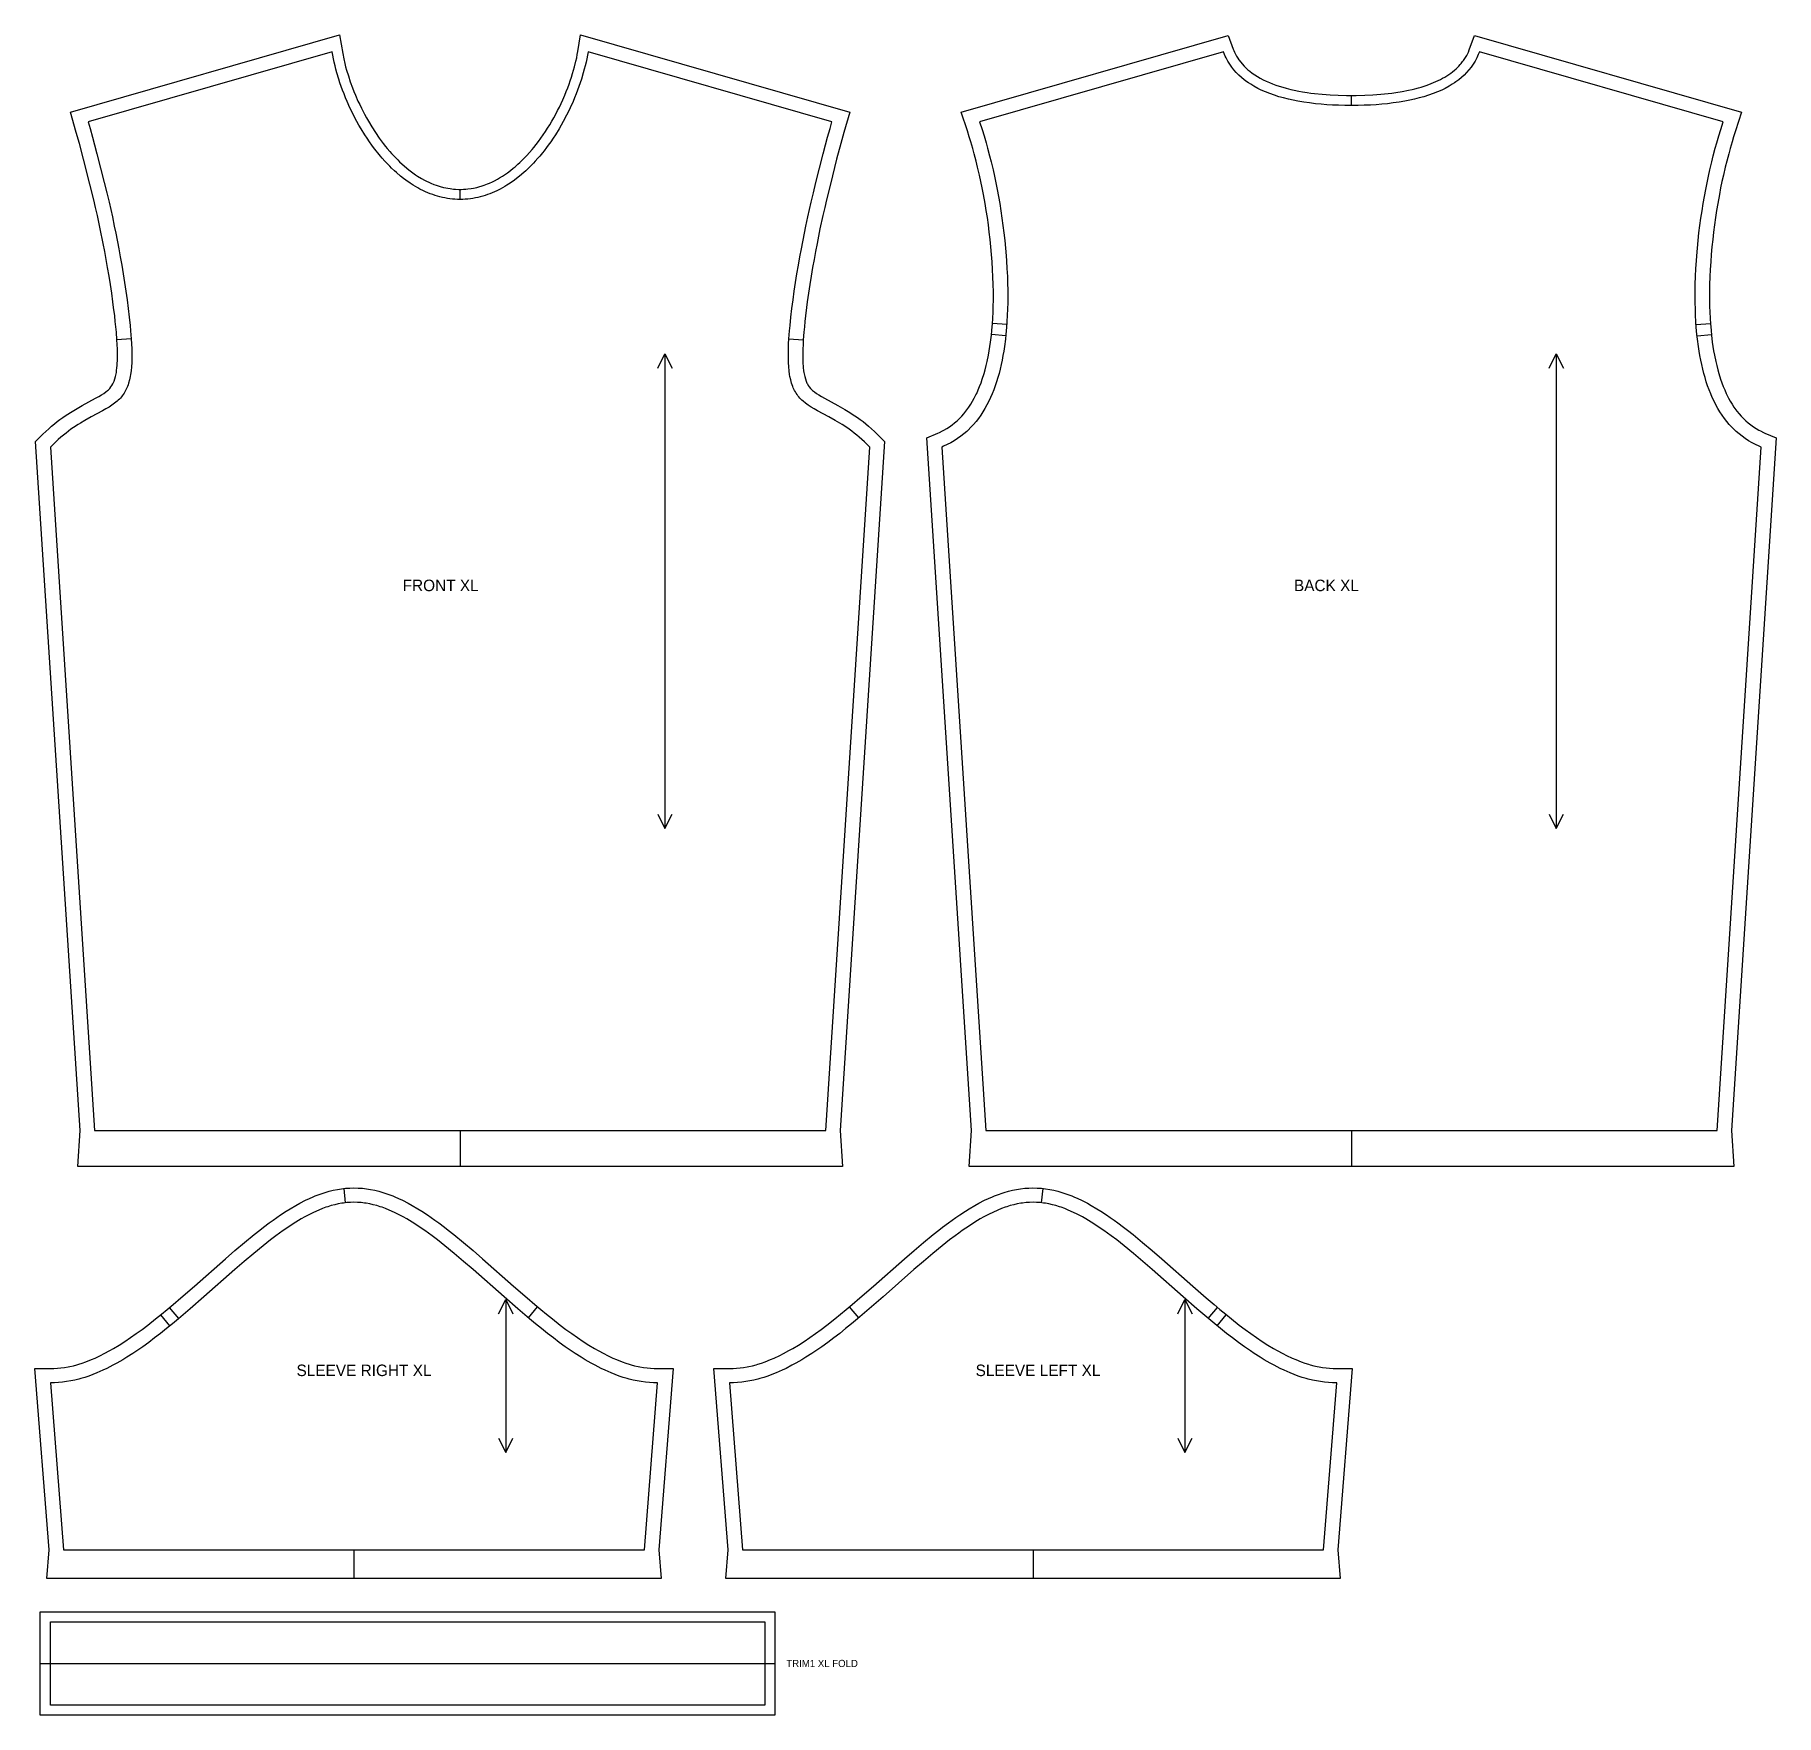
# Model space of a CAD drawing. Extents: x 24 to 1236, y 28 to 1197.
import ezdxf

# ---------------------------------------------------------------- set-up
doc = ezdxf.new("R2010")
doc.units = 0
for name, color, linetype in [('CUT', 7, 'CONTINUOUS'), ('FOLD', 6, 'CONTINUOUS'), ('GRAIN', 3, 'CONTINUOUS'), ('NOTCH', 1, 'CONTINUOUS'), ('SEW', 5, 'CONTINUOUS'), ('TEXT', 2, 'CONTINUOUS')]:
    doc.layers.add(name, color=color, linetype=linetype)

msp = doc.modelspace()

# ---------------------------------------------------------------- linework, layer by layer
at = {"layer": 'CUT'}
for points in [[(320.051, 409.824), (54.011, 409.824), (55.623, 434.824), (24.733, 914.033), (29.81, 919.197), (31.835, 921.153), (33.845, 922.998), (35.837, 924.736), (37.806, 926.374), (39.75, 927.915), (41.666, 929.366), (43.551, 930.731), (45.402, 932.016), (47.216, 933.225), (48.99, 934.363), (52.413, 936.449), (57.198, 939.169), (66.498, 944.178), (68.633, 945.382), (70.526, 946.518), (72.18, 947.598), (73.605, 948.631), (74.818, 949.626), (75.353, 950.113), (76.302, 951.078), (77.117, 952.053), (77.835, 953.074), (78.481, 954.182), (78.784, 954.782), (79.351, 956.097), (79.87, 957.589), (80.335, 959.278), (80.545, 960.2), (80.917, 962.201), (81.077, 963.279), (81.342, 965.589), (81.447, 966.819), (81.534, 968.097), (81.65, 970.793), (81.687, 975.165), (81.622, 978.282), (81.491, 981.545), (81.296, 984.942), (80.894, 990.259), (80.559, 993.931), (80.175, 997.691), (79.746, 1001.522), (79.027, 1007.375), (78.504, 1011.326), (77.661, 1017.292), (76.76, 1023.265), (75.812, 1029.201), (74.827, 1035.057), (73.816, 1040.796), (72.789, 1046.383), (71.753, 1051.789), (69.69, 1061.97), (67.682, 1071.232), (66.392, 1076.896), (65.146, 1082.189), (62.468, 1093.128), (58.093, 1110.425), (55.201, 1121.436), (53.054, 1129.177), (48.95, 1143.233), (236.211, 1197.031), (238.361, 1184.055), (239.115, 1180.284), (239.829, 1177.19), (240.43, 1174.83), (241.085, 1172.44), (242.3, 1168.398), (243.664, 1164.297), (245.177, 1160.152), (246.155, 1157.651), (247.185, 1155.144), (249.014, 1150.962), (250.177, 1148.456), (251.39, 1145.958), (253.517, 1141.82), (254.855, 1139.359), (256.239, 1136.92), (258.644, 1132.909), (261.167, 1128.985), (263.805, 1125.162), (266.552, 1121.457), (268.25, 1119.299), (269.403, 1117.888), (271.162, 1115.817), (272.353, 1114.469), (274.781, 1111.852), (276.64, 1109.963), (277.897, 1108.74), (279.808, 1106.964), (281.098, 1105.82), (283.057, 1104.165), (284.379, 1103.104), (287.058, 1101.085), (289.098, 1099.666), (290.472, 1098.766), (293.252, 1097.079), (295.365, 1095.917), (296.786, 1095.191), (298.217, 1094.507), (299.658, 1093.863), (301.838, 1092.975), (303.303, 1092.437), (304.778, 1091.941), (306.262, 1091.49), (308.506, 1090.895), (310.014, 1090.556), (311.532, 1090.262), (313.059, 1090.016), (315.368, 1089.735), (316.919, 1089.609), (319.264, 1089.513), (320.838, 1089.513), (322.404, 1089.564), (323.96, 1089.665), (325.507, 1089.816), (327.808, 1090.133), (329.33, 1090.403), (331.596, 1090.895), (333.095, 1091.28), (335.324, 1091.941), (336.799, 1092.437), (338.993, 1093.261), (340.444, 1093.863), (342.602, 1094.844), (344.028, 1095.549), (346.149, 1096.682), (347.549, 1097.487), (349.63, 1098.766), (351.004, 1099.666), (353.044, 1101.085), (355.058, 1102.586), (357.045, 1104.165), (358.355, 1105.26), (360.295, 1106.964), (361.572, 1108.141), (363.462, 1109.963), (364.705, 1111.215), (366.542, 1113.146), (368.347, 1115.14), (370.117, 1117.191), (371.278, 1118.59), (372.988, 1120.732), (374.662, 1122.924), (376.297, 1125.162), (377.893, 1127.442), (379.449, 1129.762), (380.963, 1132.117), (382.435, 1134.504), (383.863, 1136.92), (385.247, 1139.359), (386.585, 1141.82), (387.877, 1144.298), (389.122, 1146.79), (390.318, 1149.291), (391.466, 1151.798), (392.918, 1155.144), (393.947, 1157.651), (394.925, 1160.152), (395.85, 1162.643), (396.723, 1165.121), (397.542, 1167.582), (398.307, 1170.023), (399.017, 1172.44), (399.672, 1174.83), (400.642, 1178.745), (401.15, 1181.047), (401.603, 1183.31), (402, 1185.531), (403.891, 1197.031), (591.152, 1143.233), (587.048, 1129.177), (584.901, 1121.436), (582.009, 1110.425), (577.634, 1093.128), (574.956, 1082.189), (573.71, 1076.896), (572.42, 1071.232), (570.412, 1061.97), (568.349, 1051.789), (567.314, 1046.383), (566.286, 1040.796), (565.275, 1035.057), (564.29, 1029.201), (563.342, 1023.265), (562.441, 1017.292), (561.598, 1011.326), (561.075, 1007.375), (560.357, 1001.522), (559.928, 997.691), (559.543, 993.931), (559.208, 990.259), (558.806, 984.942), (558.611, 981.545), (558.48, 978.282), (558.416, 975.165), (558.452, 970.793), (558.569, 968.097), (558.655, 966.819), (558.76, 965.589), (559.026, 963.279), (559.186, 962.201), (559.557, 960.2), (559.767, 959.278), (560.232, 957.589), (560.751, 956.097), (561.318, 954.782), (561.621, 954.182), (562.267, 953.074), (562.985, 952.053), (563.801, 951.078), (564.749, 950.113), (565.284, 949.626), (566.497, 948.631), (567.922, 947.598), (569.576, 946.518), (571.47, 945.382), (573.604, 944.178), (582.904, 939.169), (587.689, 936.449), (591.112, 934.363), (592.887, 933.225), (594.701, 932.016), (596.551, 930.731), (598.436, 929.366), (600.352, 927.915), (602.296, 926.374), (604.266, 924.736), (606.257, 922.998), (608.267, 921.153), (610.293, 919.197), (615.369, 914.033), (584.48, 434.824), (586.091, 409.824), (324.363, 409.824)], [(940.153, 409.824), (674.114, 409.824), (675.725, 434.824), (644.663, 916.697), (652.459, 919.944), (653.534, 920.423), (655.623, 921.447), (656.638, 921.991), (658.612, 923.142), (660.512, 924.375), (662.342, 925.689), (664.102, 927.083), (665.796, 928.556), (667.425, 930.108), (668.992, 931.738), (670.499, 933.447), (671.946, 935.234), (673.334, 937.101), (674.007, 938.064), (675.311, 940.049), (676.559, 942.112), (677.751, 944.253), (678.888, 946.472), (679.436, 947.611), (680.492, 949.944), (681.494, 952.353), (682.442, 954.835), (683.337, 957.39), (684.581, 961.352), (685.345, 964.078), (686.057, 966.868), (686.719, 969.721), (687.616, 974.113), (688.153, 977.112), (688.641, 980.164), (689.081, 983.266), (689.653, 988.009), (689.977, 991.226), (690.379, 996.125), (690.592, 999.437), (690.832, 1004.465), (690.94, 1007.852), (691.027, 1012.978), (691.025, 1018.148), (690.939, 1023.351), (690.771, 1028.576), (690.525, 1033.812), (690.203, 1039.048), (689.81, 1044.271), (689.347, 1049.472), (688.819, 1054.639), (688.229, 1059.761), (687.581, 1064.829), (686.877, 1069.83), (686.122, 1074.756), (685.32, 1079.598), (684.183, 1085.904), (683.286, 1090.511), (682.355, 1095.004), (681.396, 1099.376), (680.08, 1105.002), (679.071, 1109.063), (677.709, 1114.254), (676.681, 1117.973), (675.311, 1122.691), (674.293, 1126.045), (672.959, 1130.267), (668.711, 1143.135), (854.437, 1196.492), (857.944, 1187.023), (858.341, 1186.025), (858.767, 1185.048), (859.456, 1183.622), (860.204, 1182.242), (861.01, 1180.907), (861.872, 1179.615), (863.105, 1177.957), (864.093, 1176.76), (865.491, 1175.225), (866.6, 1174.119), (868.157, 1172.7), (869.383, 1171.678), (871.094, 1170.371), (872.889, 1169.125), (874.767, 1167.939), (876.724, 1166.814), (878.758, 1165.747), (880.864, 1164.739), (883.038, 1163.787), (885.277, 1162.893), (887.574, 1162.054), (889.926, 1161.27), (892.327, 1160.539), (894.771, 1159.861), (897.878, 1159.085), (900.399, 1158.52), (903.584, 1157.882), (906.152, 1157.423), (909.376, 1156.913), (911.961, 1156.552), (914.543, 1156.233), (919.678, 1155.711), (925.361, 1155.292), (930.885, 1155.029), (936.773, 1154.891), (943.534, 1154.891), (949.421, 1155.029), (954.946, 1155.292), (960.628, 1155.711), (965.763, 1156.233), (968.346, 1156.552), (970.93, 1156.913), (975.441, 1157.647), (979.908, 1158.52), (982.429, 1159.085), (984.3, 1159.541), (986.763, 1160.193), (988.585, 1160.717), (992.15, 1161.853), (993.889, 1162.466), (995.596, 1163.111), (997.269, 1163.787), (998.906, 1164.495), (1000.505, 1165.236), (1002.064, 1166.008), (1003.583, 1166.814), (1005.058, 1167.652), (1006.489, 1168.525), (1007.875, 1169.431), (1009.213, 1170.371), (1010.504, 1171.346), (1011.747, 1172.356), (1012.939, 1173.401), (1014.082, 1174.483), (1014.816, 1175.225), (1015.873, 1176.37), (1016.549, 1177.155), (1017.519, 1178.364), (1018.136, 1179.193), (1019.016, 1180.472), (1019.572, 1181.347), (1020.358, 1182.697), (1020.851, 1183.622), (1021.54, 1185.048), (1022.168, 1186.521), (1025.869, 1196.492), (1211.596, 1143.135), (1207.347, 1130.267), (1206.013, 1126.045), (1204.995, 1122.691), (1203.626, 1117.973), (1202.598, 1114.254), (1201.235, 1109.063), (1200.227, 1105.002), (1198.911, 1099.376), (1197.951, 1095.004), (1197.021, 1090.511), (1196.123, 1085.904), (1194.987, 1079.598), (1194.184, 1074.756), (1193.43, 1069.83), (1192.726, 1064.829), (1192.077, 1059.761), (1191.487, 1054.639), (1190.96, 1049.472), (1190.497, 1044.271), (1190.104, 1039.048), (1189.782, 1033.812), (1189.536, 1028.576), (1189.368, 1023.351), (1189.282, 1018.148), (1189.28, 1012.978), (1189.367, 1007.852), (1189.475, 1004.465), (1189.715, 999.437), (1189.928, 996.125), (1190.33, 991.226), (1190.654, 988.009), (1191.226, 983.266), (1191.666, 980.164), (1192.154, 977.112), (1192.69, 974.113), (1193.588, 969.721), (1194.249, 966.868), (1194.962, 964.078), (1195.726, 961.352), (1196.969, 957.39), (1197.864, 954.835), (1198.813, 952.353), (1199.815, 949.944), (1200.87, 947.611), (1201.419, 946.472), (1202.556, 944.253), (1203.748, 942.112), (1204.996, 940.049), (1206.299, 938.064), (1206.972, 937.101), (1208.361, 935.234), (1209.808, 933.447), (1211.314, 931.738), (1212.882, 930.108), (1214.511, 928.556), (1216.205, 927.083), (1217.965, 925.689), (1219.794, 924.375), (1221.695, 923.142), (1223.669, 921.991), (1224.684, 921.447), (1226.773, 920.423), (1227.847, 919.944), (1235.643, 916.697), (1204.582, 434.824), (1206.193, 409.824), (944.465, 409.824)], [(246.23, 123), (32.555, 123), (34.132, 143), (24.182, 269.182), (36.295, 269.202), (37.506, 269.23), (39.935, 269.361), (42.372, 269.591), (44.819, 269.918), (47.276, 270.341), (48.508, 270.589), (50.981, 271.153), (53.466, 271.81), (54.713, 272.173), (57.216, 272.967), (59.731, 273.849), (63.526, 275.336), (66.072, 276.433), (69.913, 278.234), (72.489, 279.535), (76.373, 281.631), (78.976, 283.122), (82.9, 285.491), (86.845, 288.013), (90.811, 290.677), (94.795, 293.475), (98.795, 296.396), (102.809, 299.431), (108.181, 303.636), (112.222, 306.895), (116.271, 310.231), (120.325, 313.636), (125.736, 318.261), (135.206, 326.519), (156.748, 345.522), (163.427, 351.305), (170.076, 356.931), (176.7, 362.354), (180.664, 365.492), (183.303, 367.529), (187.26, 370.496), (189.898, 372.411), (192.537, 374.272), (195.178, 376.076), (199.147, 378.668), (201.8, 380.316), (205.793, 382.661), (208.468, 384.134), (212.502, 386.199), (215.209, 387.474), (217.931, 388.664), (219.299, 389.226), (222.048, 390.279), (224.817, 391.236), (226.209, 391.677), (229.008, 392.479), (231.829, 393.173), (234.671, 393.753), (237.534, 394.214), (240.416, 394.549), (243.316, 394.754), (246.111, 394.823), (249.145, 394.754), (252.045, 394.549), (254.927, 394.214), (257.79, 393.753), (260.632, 393.173), (263.452, 392.479), (266.252, 391.677), (267.644, 391.236), (270.413, 390.279), (273.162, 389.226), (274.53, 388.664), (277.252, 387.474), (279.959, 386.199), (283.993, 384.134), (286.667, 382.661), (290.661, 380.316), (293.314, 378.668), (297.283, 376.076), (299.924, 374.272), (302.563, 372.411), (305.201, 370.496), (309.158, 367.529), (311.797, 365.492), (315.761, 362.354), (322.384, 356.931), (329.034, 351.305), (335.713, 345.522), (357.254, 326.519), (366.725, 318.261), (372.136, 313.636), (376.19, 310.231), (380.239, 306.895), (384.28, 303.636), (389.652, 299.431), (393.666, 296.396), (397.666, 293.475), (401.65, 290.677), (405.615, 288.013), (409.561, 285.491), (413.485, 283.122), (416.088, 281.631), (419.972, 279.535), (422.548, 278.234), (426.389, 276.433), (428.935, 275.336), (432.73, 273.849), (435.245, 272.967), (437.748, 272.173), (438.995, 271.81), (441.48, 271.153), (443.953, 270.589), (445.185, 270.341), (447.642, 269.918), (450.089, 269.591), (452.526, 269.361), (454.954, 269.23), (456.166, 269.202), (468.279, 269.182), (458.329, 143), (459.906, 123), (249.655, 123)], [(718.691, 123), (505.016, 123), (506.593, 143), (496.643, 269.182), (508.756, 269.202), (509.967, 269.23), (512.396, 269.361), (514.833, 269.591), (517.28, 269.918), (519.736, 270.341), (520.969, 270.589), (523.442, 271.153), (525.927, 271.81), (527.174, 272.173), (529.676, 272.967), (532.191, 273.849), (535.987, 275.336), (538.533, 276.433), (542.374, 278.234), (544.95, 279.535), (548.834, 281.631), (551.437, 283.122), (555.361, 285.491), (559.306, 288.013), (563.272, 290.677), (567.255, 293.475), (571.255, 296.396), (575.27, 299.431), (580.642, 303.636), (584.683, 306.895), (588.731, 310.231), (592.786, 313.636), (598.197, 318.261), (607.667, 326.519), (629.209, 345.522), (635.888, 351.305), (642.537, 356.931), (649.161, 362.354), (653.124, 365.492), (655.764, 367.529), (659.721, 370.496), (662.359, 372.411), (664.998, 374.272), (667.639, 376.076), (671.608, 378.668), (674.261, 380.316), (678.254, 382.661), (680.929, 384.134), (684.963, 386.199), (687.669, 387.474), (690.392, 388.664), (691.76, 389.226), (694.509, 390.279), (697.278, 391.236), (698.67, 391.677), (701.469, 392.479), (704.29, 393.173), (707.132, 393.753), (709.994, 394.214), (712.876, 394.549), (715.776, 394.754), (718.571, 394.823), (721.606, 394.754), (724.506, 394.549), (727.388, 394.214), (730.251, 393.753), (733.093, 393.173), (735.913, 392.479), (738.713, 391.677), (740.105, 391.236), (742.873, 390.279), (745.623, 389.226), (746.99, 388.664), (749.713, 387.474), (752.42, 386.199), (756.454, 384.134), (759.128, 382.661), (763.122, 380.316), (765.775, 378.668), (769.744, 376.076), (772.385, 374.272), (775.024, 372.411), (777.661, 370.496), (781.618, 367.529), (784.258, 365.492), (788.222, 362.354), (794.845, 356.931), (801.495, 351.305), (808.174, 345.522), (829.715, 326.519), (839.186, 318.261), (844.597, 313.636), (848.651, 310.231), (852.7, 306.895), (856.74, 303.636), (862.112, 299.431), (866.127, 296.396), (870.127, 293.475), (874.111, 290.677), (878.076, 288.013), (882.022, 285.491), (885.946, 283.122), (888.549, 281.631), (892.433, 279.535), (895.008, 278.234), (898.85, 276.433), (901.395, 275.336), (905.191, 273.849), (907.706, 272.967), (910.209, 272.173), (911.456, 271.81), (913.941, 271.153), (916.414, 270.589), (917.646, 270.341), (920.103, 269.918), (922.549, 269.591), (924.987, 269.361), (927.415, 269.23), (928.627, 269.202), (940.74, 269.182), (930.79, 143), (932.367, 123), (722.116, 123)], [(28, 100), (539, 100), (539, 28), (28, 28)]]:
    msp.add_lwpolyline(points, close=True, dxfattribs=at)
at = {"layer": 'FOLD'}
msp.add_lwpolyline([(28, 64), (539, 64)], dxfattribs=at)
at = {"layer": 'GRAIN'}
for points in [[(457.577, 965.059), (462.577, 975.059), (467.577, 965.059)], [(462.577, 975.059), (462.577, 644.915)], [(1077.679, 965.059), (1082.679, 975.059), (1087.679, 965.059)], [(1082.679, 975.059), (1082.679, 644.915)], [(457.577, 654.915), (462.577, 644.915), (467.577, 654.915)], [(1077.679, 654.915), (1082.679, 644.915), (1087.679, 654.915)], [(346.846, 307.113), (351.846, 317.113), (356.846, 307.113)], [(351.846, 317.113), (351.846, 210.711)], [(819.306, 307.113), (824.306, 317.113), (829.306, 307.113)], [(824.306, 317.113), (824.306, 210.711)], [(346.846, 220.711), (351.846, 210.711), (356.846, 220.711)], [(819.306, 220.711), (824.306, 210.711), (829.306, 220.711)]]:
    msp.add_lwpolyline(points, dxfattribs=at)
at = {"layer": 'NOTCH'}
for points in [[(940.153, 1147.872), (940.147, 1154.872)], [(320.051, 1082.506), (319.994, 1089.506)], [(700.36, 995.506), (690.383, 996.183)], [(1179.947, 995.506), (1189.924, 996.183)], [(91.281, 985.5), (81.299, 984.888)], [(548.822, 985.5), (558.803, 984.888)], [(699.658, 987.538), (689.712, 988.578)], [(1180.649, 987.538), (1190.594, 988.578)], [(320.051, 434.824), (320.051, 409.824)], [(940.153, 434.824), (940.153, 409.824)], [(240.323, 384.485), (239.278, 394.43)], [(724.598, 384.485), (725.644, 394.43)], [(118.184, 298.854), (111.877, 306.615)], [(124.35, 303.951), (117.919, 311.609)], [(367.547, 304.425), (373.978, 312.083)], [(597.374, 304.425), (590.944, 312.083)], [(840.572, 303.951), (847.002, 311.609)], [(846.737, 298.854), (853.044, 306.615)], [(246.23, 143), (246.23, 123)], [(718.691, 143), (718.691, 123)]]:
    msp.add_lwpolyline(points, dxfattribs=at)
at = {"layer": 'SEW'}
for points in [[(320.051, 434.824), (574.459, 434.824), (605.102, 910.212), (603.25, 912.097), (601.411, 913.873), (599.586, 915.548), (597.779, 917.125), (595.992, 918.611), (594.226, 920.011), (592.484, 921.33), (590.766, 922.574), (589.075, 923.748), (585.779, 925.904), (584.175, 926.897), (581.063, 928.736), (576.645, 931.193), (568.774, 935.422), (566.45, 936.733), (564.278, 938.037), (562.26, 939.355), (560.396, 940.708), (558.684, 942.114), (557.884, 942.842), (557.121, 943.589), (556.396, 944.357), (555.706, 945.148), (555.052, 945.964), (554.434, 946.806), (553.85, 947.675), (553.3, 948.573), (552.784, 949.501), (552.301, 950.46), (551.85, 951.451), (551.43, 952.475), (551.041, 953.532), (550.682, 954.625), (550.051, 956.914), (549.532, 959.346), (549.312, 960.617), (548.949, 963.265), (548.684, 966.057), (548.51, 968.99), (548.423, 972.06), (548.416, 975.262), (548.485, 978.59), (548.623, 982.035), (548.827, 985.591), (549.244, 991.109), (549.59, 994.896), (550.199, 1000.711), (550.903, 1006.651), (551.69, 1012.674), (552.546, 1018.739), (553.461, 1024.801), (554.422, 1030.819), (555.42, 1036.754), (556.444, 1042.568), (557.485, 1048.228), (559.584, 1058.977), (560.626, 1064.025), (561.991, 1070.39), (564.288, 1080.527), (565.844, 1087.068), (567.637, 1094.366), (572.692, 1114.344), (574.317, 1120.568), (575.749, 1125.891), (577.432, 1131.921), (578.731, 1136.397), (409.032, 1185.15), (408.628, 1182.799), (408.167, 1180.41), (407.648, 1177.985), (407.073, 1175.528), (406.44, 1173.041), (405.751, 1170.527), (404.476, 1166.286), (403.637, 1163.714), (402.743, 1161.127), (401.794, 1158.527), (400.791, 1155.918), (399.734, 1153.303), (398.624, 1150.685), (396.659, 1146.324), (395.411, 1143.715), (394.112, 1141.116), (391.838, 1136.815), (390.408, 1134.259), (388.93, 1131.725), (386.363, 1127.561), (384.761, 1125.105), (383.114, 1122.683), (381.422, 1120.3), (380.27, 1118.735), (378.506, 1116.424), (377.305, 1114.91), (375.47, 1112.681), (374.223, 1111.224), (372.318, 1109.085), (371.026, 1107.692), (369.053, 1105.653), (367.716, 1104.33), (365.677, 1102.4), (364.296, 1101.151), (361.483, 1098.751), (359.328, 1097.039), (357.871, 1095.941), (354.906, 1093.854), (352.64, 1092.388), (351.109, 1091.459), (349.561, 1090.57), (347.998, 1089.722), (345.624, 1088.53), (344.021, 1087.788), (342.403, 1087.091), (340.77, 1086.439), (339.122, 1085.833), (337.459, 1085.275), (335.781, 1084.764), (334.088, 1084.302), (332.381, 1083.891), (330.66, 1083.531), (328.925, 1083.223), (327.176, 1082.968), (325.414, 1082.768), (323.639, 1082.623), (321.851, 1082.536), (320.051, 1082.506), (318.251, 1082.536), (316.463, 1082.623), (314.688, 1082.768), (312.926, 1082.968), (311.178, 1083.223), (309.443, 1083.531), (307.721, 1083.891), (306.014, 1084.302), (304.322, 1084.764), (302.644, 1085.275), (300.98, 1085.833), (299.332, 1086.439), (297.699, 1087.091), (296.081, 1087.788), (294.479, 1088.53), (292.104, 1089.722), (290.541, 1090.57), (288.994, 1091.459), (287.463, 1092.388), (285.196, 1093.854), (282.232, 1095.941), (280.774, 1097.039), (278.62, 1098.751), (275.806, 1101.151), (274.425, 1102.4), (272.386, 1104.33), (271.049, 1105.653), (269.077, 1107.692), (267.784, 1109.085), (265.879, 1111.224), (264.632, 1112.681), (262.797, 1114.91), (261.597, 1116.424), (259.832, 1118.735), (258.68, 1120.3), (256.988, 1122.683), (255.341, 1125.105), (253.739, 1127.561), (251.172, 1131.725), (249.694, 1134.259), (248.265, 1136.815), (245.99, 1141.116), (244.692, 1143.715), (243.444, 1146.324), (241.478, 1150.685), (240.368, 1153.303), (239.311, 1155.918), (238.308, 1158.527), (237.359, 1161.127), (236.465, 1163.714), (235.626, 1166.286), (234.352, 1170.527), (233.662, 1173.041), (233.03, 1175.528), (232.454, 1177.985), (231.935, 1180.41), (231.474, 1182.799), (231.071, 1185.15), (61.371, 1136.397), (62.671, 1131.921), (64.353, 1125.891), (65.785, 1120.568), (67.411, 1114.344), (72.466, 1094.366), (74.258, 1087.068), (75.814, 1080.527), (78.111, 1070.39), (79.477, 1064.025), (80.518, 1058.977), (82.617, 1048.228), (83.658, 1042.568), (84.682, 1036.754), (85.68, 1030.819), (86.642, 1024.801), (87.556, 1018.739), (88.412, 1012.674), (89.199, 1006.651), (89.903, 1000.711), (90.512, 994.896), (90.858, 991.109), (91.275, 985.591), (91.479, 982.035), (91.618, 978.59), (91.686, 975.262), (91.679, 972.06), (91.592, 968.99), (91.418, 966.057), (91.153, 963.265), (90.79, 960.617), (90.571, 959.346), (90.051, 956.914), (89.421, 954.625), (89.062, 953.532), (88.673, 952.475), (88.253, 951.451), (87.801, 950.46), (87.318, 949.501), (86.802, 948.573), (86.252, 947.675), (85.668, 946.806), (85.05, 945.964), (84.396, 945.148), (83.707, 944.357), (82.981, 943.589), (82.218, 942.842), (81.419, 942.114), (79.706, 940.708), (77.842, 939.355), (75.824, 938.037), (73.653, 936.733), (71.328, 935.422), (63.457, 931.193), (59.039, 928.736), (55.927, 926.897), (54.324, 925.904), (51.027, 923.748), (49.336, 922.574), (47.619, 921.33), (45.876, 920.011), (44.11, 918.611), (42.323, 917.125), (40.516, 915.548), (38.691, 913.873), (36.852, 912.097), (35, 910.212), (65.644, 434.824)], [(940.153, 434.824), (1194.561, 434.824), (1225.205, 910.212), (1223.886, 910.762), (1221.318, 911.944), (1218.84, 913.234), (1216.452, 914.626), (1214.153, 916.118), (1211.942, 917.707), (1209.818, 919.388), (1207.78, 921.161), (1206.793, 922.08), (1204.881, 923.983), (1203.052, 925.97), (1201.305, 928.039), (1199.637, 930.188), (1198.048, 932.415), (1196.536, 934.717), (1195.099, 937.093), (1193.736, 939.541), (1192.445, 942.06), (1191.225, 944.646), (1190.074, 947.299), (1188.99, 950.016), (1187.973, 952.796), (1187.02, 955.637), (1186.13, 958.537), (1185.302, 961.493), (1184.533, 964.504), (1183.823, 967.567), (1183.17, 970.682), (1182.572, 973.844), (1182.029, 977.052), (1181.539, 980.305), (1180.9, 985.259), (1180.536, 988.61), (1180.081, 993.701), (1179.837, 997.135), (1179.554, 1002.337), (1179.421, 1005.836), (1179.3, 1011.124), (1179.271, 1014.672), (1179.302, 1020.018), (1179.371, 1023.596), (1179.544, 1028.973), (1179.797, 1034.355), (1180.127, 1039.731), (1180.388, 1043.306), (1180.839, 1048.649), (1181.358, 1053.959), (1181.942, 1059.225), (1182.587, 1064.437), (1183.29, 1069.584), (1184.046, 1074.658), (1184.852, 1079.649), (1185.705, 1084.547), (1186.599, 1089.344), (1187.531, 1094.031), (1188.497, 1098.6), (1189.491, 1103.045), (1190.852, 1108.763), (1191.893, 1112.888), (1193.297, 1118.158), (1194.356, 1121.931), (1195.762, 1126.715), (1197.149, 1131.206), (1198.833, 1136.397), (1029.134, 1185.15), (1028.427, 1183.332), (1027.913, 1182.152), (1027.366, 1180.997), (1026.177, 1178.764), (1024.869, 1176.632), (1023.446, 1174.598), (1021.916, 1172.66), (1020.283, 1170.818), (1018.553, 1169.068), (1016.731, 1167.407), (1014.821, 1165.835), (1012.828, 1164.348), (1011.801, 1163.636), (1010.225, 1162.605), (1008.061, 1161.301), (1005.258, 1159.779), (1002.944, 1158.646), (999.969, 1157.329), (996.91, 1156.12), (993.777, 1155.014), (990.58, 1154.007), (987.328, 1153.094), (984.031, 1152.271), (980.699, 1151.533), (977.344, 1150.877), (973.301, 1150.192), (969.257, 1149.612), (965.232, 1149.129), (961.242, 1148.738), (957.307, 1148.429), (953.444, 1148.197), (949.05, 1148.013), (944.801, 1147.909), (940.153, 1147.872), (935.506, 1147.909), (931.257, 1148.013), (926.863, 1148.197), (923, 1148.429), (919.065, 1148.738), (915.075, 1149.129), (911.049, 1149.612), (907.006, 1150.192), (902.963, 1150.877), (899.607, 1151.533), (896.276, 1152.271), (892.979, 1153.094), (889.727, 1154.007), (886.529, 1155.014), (883.397, 1156.12), (880.338, 1157.329), (877.363, 1158.646), (875.049, 1159.779), (872.246, 1161.301), (870.081, 1162.605), (868.506, 1163.636), (867.479, 1164.348), (865.486, 1165.835), (863.576, 1167.407), (861.754, 1169.068), (860.024, 1170.818), (858.391, 1172.66), (856.861, 1174.598), (855.438, 1176.632), (854.13, 1178.764), (852.941, 1180.997), (852.394, 1182.152), (851.88, 1183.332), (851.173, 1185.15), (681.474, 1136.397), (683.157, 1131.206), (684.545, 1126.715), (685.951, 1121.931), (687.01, 1118.158), (688.414, 1112.888), (689.455, 1108.763), (690.816, 1103.045), (691.81, 1098.6), (692.776, 1094.031), (693.708, 1089.344), (694.602, 1084.547), (695.455, 1079.649), (696.261, 1074.658), (697.017, 1069.584), (697.72, 1064.437), (698.365, 1059.225), (698.948, 1053.959), (699.468, 1048.649), (699.919, 1043.306), (700.18, 1039.731), (700.51, 1034.355), (700.763, 1028.973), (700.936, 1023.596), (701.005, 1020.018), (701.036, 1014.672), (701.007, 1011.124), (700.886, 1005.836), (700.753, 1002.337), (700.47, 997.135), (700.225, 993.701), (699.77, 988.61), (699.407, 985.259), (698.768, 980.305), (698.278, 977.052), (697.734, 973.844), (697.137, 970.682), (696.484, 967.567), (695.774, 964.504), (695.005, 961.493), (694.177, 958.537), (693.287, 955.637), (692.334, 952.796), (691.316, 950.016), (690.233, 947.299), (689.082, 944.646), (687.862, 942.06), (686.571, 939.541), (685.208, 937.093), (683.771, 934.717), (682.259, 932.415), (680.67, 930.188), (679.002, 928.039), (677.255, 925.97), (675.426, 923.983), (673.514, 922.08), (672.527, 921.161), (670.489, 919.388), (668.365, 917.707), (666.154, 916.118), (663.855, 914.626), (661.467, 913.234), (658.989, 911.944), (656.42, 910.762), (655.102, 910.212), (685.746, 434.824)], [(246.23, 143), (448.298, 143), (457.461, 259.2), (454.621, 259.235), (451.785, 259.388), (448.954, 259.655), (446.128, 260.033), (443.308, 260.519), (440.492, 261.11), (437.682, 261.803), (436.279, 262.186), (433.477, 263.026), (430.679, 263.961), (427.886, 264.987), (425.097, 266.101), (420.921, 267.933), (418.141, 269.257), (413.977, 271.39), (411.204, 272.905), (407.049, 275.311), (404.281, 276.999), (400.131, 279.651), (397.367, 281.494), (393.222, 284.364), (389.08, 287.351), (384.94, 290.446), (380.804, 293.638), (376.671, 296.917), (372.543, 300.271), (368.42, 303.692), (360.195, 310.687), (350.649, 319.011), (329.135, 337.99), (322.526, 343.712), (315.981, 349.25), (309.502, 354.555), (304.367, 358.6), (300.543, 361.502), (298.007, 363.368), (295.481, 365.176), (292.964, 366.923), (289.206, 369.424), (286.711, 371.007), (282.983, 373.247), (280.508, 374.647), (276.806, 376.601), (274.345, 377.801), (270.662, 379.442), (268.211, 380.426), (265.764, 381.318), (264.542, 381.729), (262.098, 382.479), (259.655, 383.13), (257.214, 383.68), (254.773, 384.126), (253.553, 384.309), (251.112, 384.593), (248.671, 384.765), (246.23, 384.824), (243.789, 384.765), (241.349, 384.593), (238.908, 384.309), (237.688, 384.126), (235.247, 383.68), (232.806, 383.13), (230.363, 382.479), (227.919, 381.729), (226.697, 381.318), (224.249, 380.426), (221.799, 379.442), (218.116, 377.801), (215.655, 376.601), (211.953, 374.647), (209.477, 373.247), (205.75, 371.007), (203.255, 369.424), (199.497, 366.923), (196.98, 365.176), (194.454, 363.368), (191.917, 361.502), (188.094, 358.6), (182.959, 354.555), (176.48, 349.25), (169.935, 343.712), (163.326, 337.99), (141.812, 319.011), (132.266, 310.687), (124.041, 303.692), (119.918, 300.271), (115.79, 296.917), (111.657, 293.638), (107.52, 290.446), (103.381, 287.351), (99.239, 284.364), (95.094, 281.494), (92.33, 279.651), (88.18, 276.999), (85.412, 275.311), (81.257, 272.905), (78.484, 271.39), (74.319, 269.257), (71.54, 267.933), (67.363, 266.101), (64.575, 264.987), (61.782, 263.961), (58.984, 263.026), (56.182, 262.186), (54.779, 261.803), (51.969, 261.11), (49.153, 260.519), (46.333, 260.033), (43.507, 259.655), (40.676, 259.388), (37.84, 259.235), (35, 259.2), (44.163, 143)], [(718.691, 143), (920.758, 143), (929.922, 259.2), (927.082, 259.235), (924.246, 259.388), (921.415, 259.655), (918.589, 260.033), (915.768, 260.519), (912.953, 261.11), (910.143, 261.803), (908.74, 262.186), (905.938, 263.026), (903.14, 263.961), (900.347, 264.987), (897.558, 266.101), (893.382, 267.933), (890.602, 269.257), (886.438, 271.39), (883.665, 272.905), (879.51, 275.311), (876.741, 276.999), (872.592, 279.651), (869.827, 281.494), (865.683, 284.364), (861.541, 287.351), (857.401, 290.446), (853.265, 293.638), (849.132, 296.917), (845.003, 300.271), (840.88, 303.692), (832.656, 310.687), (823.11, 319.011), (801.596, 337.99), (794.987, 343.712), (788.442, 349.25), (781.963, 354.555), (776.828, 358.6), (773.004, 361.502), (770.468, 363.368), (767.941, 365.176), (765.425, 366.923), (761.666, 369.424), (759.172, 371.007), (755.444, 373.247), (752.968, 374.647), (749.266, 376.601), (746.805, 377.801), (743.123, 379.442), (740.672, 380.426), (738.225, 381.318), (737.002, 381.729), (734.559, 382.479), (732.116, 383.13), (729.675, 383.68), (727.234, 384.126), (726.014, 384.309), (723.573, 384.593), (721.132, 384.765), (718.691, 384.824), (716.25, 384.765), (713.81, 384.593), (711.369, 384.309), (710.149, 384.126), (707.708, 383.68), (705.266, 383.13), (702.824, 382.479), (700.38, 381.729), (699.157, 381.318), (696.71, 380.426), (694.26, 379.442), (690.577, 377.801), (688.116, 376.601), (684.414, 374.647), (681.938, 373.247), (678.211, 371.007), (675.716, 369.424), (671.958, 366.923), (669.441, 365.176), (666.915, 363.368), (664.378, 361.502), (660.555, 358.6), (655.419, 354.555), (648.941, 349.25), (642.395, 343.712), (635.787, 337.99), (614.273, 319.011), (604.727, 310.687), (596.502, 303.692), (592.379, 300.271), (588.251, 296.917), (584.118, 293.638), (579.981, 290.446), (575.842, 287.351), (571.7, 284.364), (567.555, 281.494), (564.79, 279.651), (560.641, 276.999), (557.873, 275.311), (553.717, 272.905), (550.944, 271.39), (546.78, 269.257), (544, 267.933), (539.824, 266.101), (537.036, 264.987), (534.243, 263.961), (531.445, 263.026), (528.643, 262.186), (527.24, 261.803), (524.43, 261.11), (521.614, 260.519), (518.793, 260.033), (515.968, 259.655), (513.136, 259.388), (510.301, 259.235), (507.461, 259.2), (516.624, 143)], [(35, 93), (532, 93), (532, 35), (35, 35)]]:
    msp.add_lwpolyline(points, close=True, dxfattribs=at)

# ---------------------------------------------------------------- texts
at = {"layer": 'TEXT'}
for s, height, p in [('FRONT XL', 8, (280.05, 809.99)), ('BACK XL', 8, (900.15, 809.99)), ('SLEEVE RIGHT XL', 8, (206.23, 263.91)), ('SLEEVE LEFT XL', 8, (678.69, 263.91)), ('TRIM1 XL FOLD', 5, (547, 61.5))]:
    msp.add_text(s, height=height, dxfattribs=at).set_placement(p)

doc.saveas('drawing.dxf')
